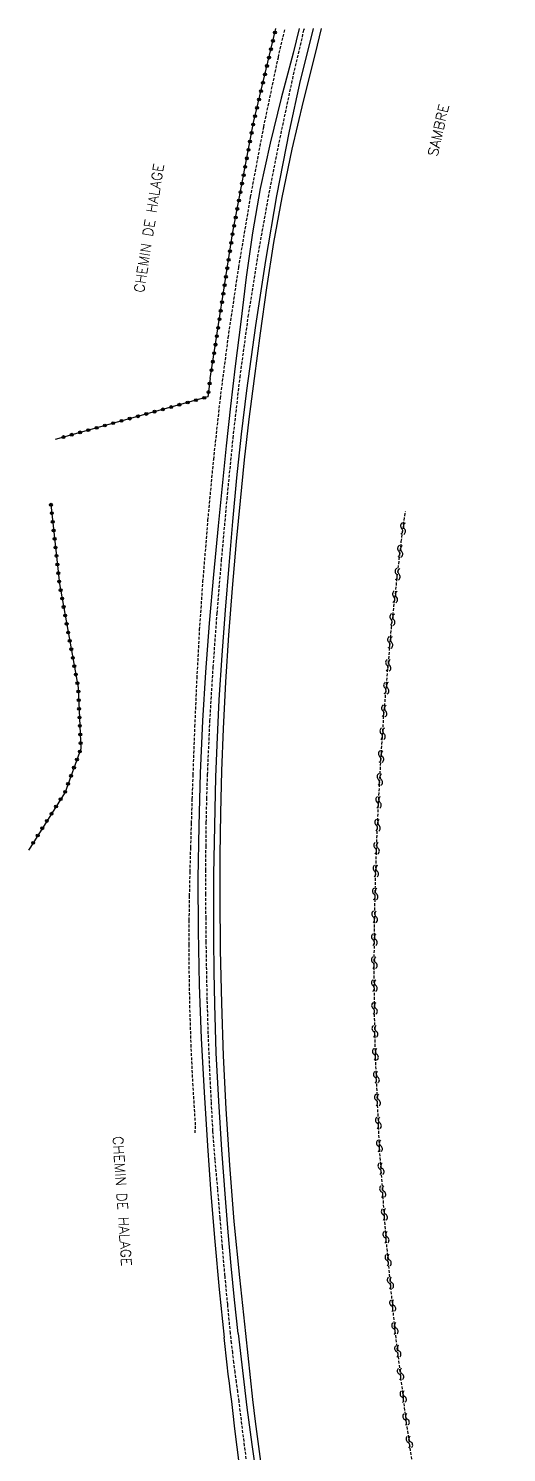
# Model space of a CAD drawing. Header units: millimetres. Extents: x 163000 to 164000, y 124000 to 125000.
# Drawn here: x 163216.4 to 163299.8, y 124751.4 to 125000 of the extents above; entities that cross this region are included whole.
import ezdxf
from ezdxf.enums import TextEntityAlignment as Align

# ---------------------------------------------------------------- set-up
doc = ezdxf.new("R2010")
doc.units = ezdxf.units.MM
doc.linetypes.add('DASHED', pattern=[0.75, 0.5, -0.25])
doc.layers.get('0').update_dxf_attribs({"linetype": 'CONTINUOUS'})
for name, color, linetype in [('W0001', 6, 'DASHED'), ('W0008', 7, 'CONTINUOUS'), ('W0112', 1, 'DASHED'), ('W0323', 7, 'CONTINUOUS'), ('W0500', 5, 'DASHED'), ('W0510', 5, 'CONTINUOUS'), ('W0985', 4, 'CONTINUOUS'), ('W0989', 7, 'CONTINUOUS')]:
    doc.layers.add(name, color=color, linetype=linetype)
doc.styles.get("Standard").update_dxf_attribs({"font": 'romans.shx', "width": 0.85})

# ---------------------------------------------------------------- blocks, each defined once
blk = doc.blocks.new('t323o')
at = {"color": 0, "linetype": 'Continuous'}
for radius in [0.25, 0.15]:
    blk.add_circle((0, 0), radius, dxfattribs=at)
blk = doc.blocks.new('t500o')
at = {"color": 0, "linetype": 'Continuous'}
for centre, start, end in [((-0.5, 0.625), 216.8699, 323.1301), ((0.5, -0.125), 36.8699, 143.1301), ((0.5, -0.625), 36.8699, 143.1301), ((-0.5, 0.125), 216.8699, 323.1301)]:
    blk.add_arc(centre, 0.625, start, end, dxfattribs=at)

msp = doc.modelspace()

# ---------------------------------------------------------------- linework, layer by layer
at = {"layer": 'W0001'}
msp.add_lwpolyline([(163254.85, 124746.55), (163254.09, 124752.57), (163253.34, 124758.59), (163253.12, 124760.29), (163252.9, 124761.99), (163252.67, 124763.69), (163252.44, 124765.39), (163252.22, 124767.09), (163252.01, 124768.79), (163251.81, 124770.5), (163251.63, 124772.21), (163251.14, 124777.23), (163250.67, 124782.26), (163250.23, 124787.3), (163249.82, 124792.33), (163249.4, 124797.4), (163248.96, 124802.48), (163248.57, 124807.55), (163248.29, 124812.64), (163248, 124818.56), (163247.76, 124824.48), (163247.58, 124830.41), (163247.46, 124836.33), (163247.4, 124840.51), (163247.36, 124844.68), (163247.33, 124848.85), (163247.33, 124853.03), (163247.36, 124857.2), (163247.41, 124861.38), (163247.5, 124865.55), (163247.63, 124869.72), (163248.04, 124879.11), (163248.61, 124888.49), (163249.3, 124897.86), (163250.08, 124907.22), (163251.04, 124917.86), (163252.09, 124928.49), (163253.3, 124939.11), (163254.74, 124949.71), (163256.39, 124960.13), (163258.25, 124970.52), (163260.29, 124980.88), (163262.48, 124991.2), (163264.44, 124999.68), (163264.52, 125000)], dxfattribs=at)
at = {"layer": 'W0008'}
for points in [[(163263.64, 125000), (163262.54, 124995.7), (163260.48, 124987.86), (163258.53, 124979.99), (163256.83, 124972.07), (163255.49, 124964.34), (163254.39, 124956.58), (163253.41, 124948.8), (163252.46, 124941.03), (163251.63, 124934.08), (163250.86, 124927.11), (163250.15, 124920.15), (163249.48, 124913.18), (163248.68, 124904.68), (163247.92, 124896.17), (163247.25, 124887.65), (163246.74, 124879.12), (163246.34, 124869.96), (163246.08, 124860.79), (163245.95, 124851.62), (163245.98, 124842.45), (163246.18, 124833.06), (163246.54, 124823.68), (163247.02, 124814.31), (163247.6, 124804.95), (163248.19, 124796.57), (163248.87, 124788.2), (163249.65, 124779.83), (163250.51, 124771.48)], [(163252.99, 124772.16), (163252.34, 124778.06), (163251.75, 124783.96), (163251.22, 124789.86), (163250.75, 124795.77), (163250.14, 124804.24), (163249.59, 124812.7), (163249.15, 124821.18), (163248.87, 124829.66), (163248.77, 124835.32), (163248.71, 124840.98), (163248.7, 124846.64), (163248.74, 124852.3), (163248.82, 124857.96), (163248.94, 124863.62), (163249.1, 124869.27), (163249.3, 124874.93), (163249.66, 124882.77), (163250.15, 124890.61), (163250.73, 124898.44), (163251.37, 124906.26), (163252.02, 124913.9), (163252.73, 124921.54), (163253.53, 124929.16), (163254.46, 124936.77), (163256.05, 124948.15), (163257.79, 124959.5), (163259.74, 124970.81), (163261.91, 124982.09), (163263.86, 124990.94), (163266.03, 124999.73), (163266.1, 125000)], [(163253.19, 124749.11), (163252.8, 124752.3), (163252.41, 124755.5), (163252.04, 124758.7), (163251.85, 124760.3), (163251.65, 124761.89), (163251.45, 124763.49), (163251.25, 124765.09), (163251.05, 124766.68), (163250.86, 124768.28), (163250.68, 124769.88), (163250.51, 124771.48)], [(163252.99, 124772.16), (163253.71, 124765.7), (163254.49, 124759.24), (163255.33, 124752.78), (163256.26, 124746.34), (163257.15, 124740.6), (163258.11, 124734.86), (163259.12, 124729.13), (163260.16, 124723.41), (163261.08, 124718.4), (163262.02, 124713.4), (163263, 124708.4), (163264.04, 124703.42), (163265.18, 124698.27), (163266.37, 124693.12), (163267.61, 124687.99), (163268.89, 124682.87), (163269.66, 124679.9), (163270.44, 124676.93), (163271.25, 124673.96), (163272.06, 124671)]]:
    msp.add_lwpolyline(points, dxfattribs=at)
at = {"layer": 'W0112'}
for points in [[(163245.53, 124808.58), (163245.1, 124815.38), (163244.77, 124822.19), (163244.55, 124829), (163244.43, 124835.81), (163244.41, 124840.05), (163244.43, 124844.29), (163244.49, 124848.52), (163244.58, 124852.76), (163244.7, 124856.99), (163244.83, 124861.23), (163244.97, 124865.46), (163245.12, 124869.69), (163245.43, 124878.13), (163245.8, 124886.57), (163246.25, 124895.01), (163246.83, 124903.43), (163247.7, 124914.1), (163248.7, 124924.76), (163249.86, 124935.41), (163251.24, 124946.02), (163253.08, 124958.31), (163255.14, 124970.57), (163257.43, 124982.78), (163259.98, 124994.95), (163260.81, 124998.55), (163261.17, 125000)], [(163245.46, 124807.17), (163245.53, 124808.58)]]:
    msp.add_lwpolyline(points, dxfattribs=at)
at = {"layer": 'W0323'}
for points in [[(163248.09, 124938.87), (163252, 124964.12), (163255.65, 124983.59), (163259.56, 125000)], [(163248.09, 124938.87), (163247.69, 124935.7), (163221.04, 124928.27)], [(163220.29, 124916.91), (163221.78, 124903.07), (163225.05, 124884.92), (163225.52, 124874.25), (163222.77, 124866.69), (163216.6, 124856.9), (163216.38, 124856.57)]]:
    msp.add_lwpolyline(points, dxfattribs=at)
at = {"layer": 'W0500'}
msp.add_lwpolyline([(163299.79, 124671), (163298.37, 124675.98), (163297.01, 124680.98), (163295.71, 124686), (163294.47, 124691.03), (163290.78, 124707.46), (163287.53, 124723.98), (163284.69, 124740.57), (163282.26, 124757.23), (163280.32, 124773.04), (163278.77, 124788.9), (163277.63, 124804.8), (163276.93, 124820.72), (163276.76, 124828.16), (163276.71, 124835.6), (163276.76, 124843.04), (163276.91, 124850.47), (163277.16, 124857.91), (163277.49, 124865.34), (163277.91, 124872.76), (163278.4, 124880.18), (163279.72, 124895.32), (163281.44, 124910.41), (163282.14, 124915.67)], dxfattribs=at)
at = {"layer": 'W0510'}
for points in [[(163267.47, 125000), (163266.39, 124995.65), (163264.31, 124987.31), (163262.34, 124978.94), (163260.57, 124970.52), (163259.15, 124962.64), (163257.92, 124954.74), (163256.8, 124946.82), (163255.74, 124938.89), (163254.85, 124931.79), (163254.04, 124924.68), (163253.3, 124917.56), (163252.62, 124910.43), (163251.92, 124902.27), (163251.3, 124894.09), (163250.76, 124885.91), (163250.34, 124877.73), (163250.06, 124870.38), (163249.87, 124863.03), (163249.78, 124855.67), (163249.77, 124848.32), (163249.85, 124839.08), (163250.04, 124829.85), (163250.34, 124820.62), (163250.8, 124811.39), (163251.45, 124801.56), (163252.24, 124791.74), (163253.18, 124781.93), (163254.27, 124772.14)], [(163254.27, 124772.14), (163254.66, 124768.3), (163255.05, 124764.46), (163255.46, 124760.62), (163255.92, 124756.79), (163256.49, 124752.42), (163257.08, 124748.05)]]:
    msp.add_lwpolyline(points, dxfattribs=at)

# ---------------------------------------------------------------- block references
at = {"layer": 'W0323'}
for p, rotation in [((163259.04, 124997.83), 76.61178447288822), ((163259.39, 124999.29), 76.61178447288822), ((163258.35, 124994.91), 76.61178447288822), ((163258.69, 124996.37), 76.61178447288822), ((163258, 124993.45), 76.61178447288822), ((163257.3, 124990.53), 76.61178447288822), ((163257.65, 124991.99), 76.61178447288822), ((163256.61, 124987.61), 76.61178447288822), ((163256.96, 124989.07), 76.61178447288822), ((163256.26, 124986.15), 76.61178447288822), ((163255.59, 124983.23), 79.3746597551732), ((163255.91, 124984.69), 76.61178447288822), ((163255.03, 124980.28), 79.3746597551732), ((163255.31, 124981.76), 79.3746597551732), ((163254.76, 124978.81), 79.3746597551732), ((163254.2, 124975.86), 79.3746597551732), ((163254.48, 124977.33), 79.3746597551732), ((163253.65, 124972.91), 79.3746597551732), ((163253.93, 124974.39), 79.3746597551732), ((163253.1, 124969.96), 79.3746597551732), ((163253.37, 124971.44), 79.3746597551732), ((163252.82, 124968.49), 79.3746597551732), ((163252.27, 124965.54), 79.3746597551732), ((163252.54, 124967.01), 79.3746597551732), ((163251.76, 124962.58), 81.19741977854828), ((163251.99, 124964.07), 81.19741977854828), ((163251.53, 124961.1), 81.19741977854828), ((163251.07, 124958.14), 81.19741977854828), ((163251.3, 124959.62), 81.19741977854828), ((163250.61, 124955.17), 81.19741977854828), ((163250.84, 124956.65), 81.19741977854828), ((163250.38, 124953.69), 81.19741977854828), ((163249.93, 124950.72), 81.19741977854828), ((163250.15, 124952.21), 81.19741977854828), ((163249.47, 124947.76), 81.19741977854828), ((163249.7, 124949.24), 81.19741977854828), ((163249.24, 124946.28), 81.19741977854828), ((163248.78, 124943.31), 81.19741977854828), ((163249.01, 124944.8), 81.19741977854828), ((163248.32, 124940.35), 81.19741977854828), ((163248.55, 124941.83), 81.19741977854828), ((163247.98, 124938.01), 262.8794327718882), ((163245.6, 124935.11), 195.5636065681083), ((163247.05, 124935.52), 195.5636065681083), ((163247.8, 124936.52), 262.8794327718882), ((163236.93, 124932.7), 195.5636065681083), ((163238.38, 124933.1), 195.5636065681083), ((163239.82, 124933.5), 195.5636065681083), ((163241.27, 124933.91), 195.5636065681083), ((163242.71, 124934.31), 195.5636065681083), ((163244.16, 124934.71), 195.5636065681083), ((163228.26, 124930.28), 195.5636065681083), ((163229.71, 124930.69), 195.5636065681083), ((163231.15, 124931.09), 195.5636065681083), ((163232.6, 124931.49), 195.5636065681083), ((163234.04, 124931.89), 195.5636065681083), ((163235.49, 124932.3), 195.5636065681083), ((163222.48, 124928.67), 195.5636065681083), ((163223.93, 124929.08), 195.5636065681083), ((163225.37, 124929.48), 195.5636065681083), ((163226.82, 124929.88), 195.5636065681083), ((163220.29, 124916.86), 276.157329426227), ((163220.45, 124915.36), 276.157329426227), ((163220.61, 124913.87), 276.157329426227), ((163220.77, 124912.38), 276.157329426227), ((163220.93, 124910.89), 276.157329426227), ((163221.1, 124909.4), 276.157329426227), ((163221.26, 124907.91), 276.157329426227), ((163221.42, 124906.42), 276.157329426227), ((163221.58, 124904.92), 276.157329426227), ((163221.74, 124903.43), 276.157329426227), ((163221.98, 124901.95), 280.2147994790151), ((163222.25, 124900.48), 280.2147994790151), ((163222.51, 124899), 280.2147994790151), ((163222.78, 124897.52), 280.2147994790151), ((163223.04, 124896.05), 280.2147994790151), ((163223.31, 124894.57), 280.2147994790151), ((163223.58, 124893.1), 280.2147994790151), ((163223.84, 124891.62), 280.2147994790151), ((163224.11, 124890.14), 280.2147994790151), ((163224.37, 124888.67), 280.2147994790151), ((163224.64, 124887.19), 280.2147994790151), ((163224.91, 124885.71), 280.2147994790151), ((163225.08, 124884.23), 272.5314732473624), ((163225.15, 124882.73), 272.5314732473624), ((163225.21, 124881.23), 272.5314732473624), ((163225.28, 124879.73), 272.5314732473624), ((163225.34, 124878.23), 272.5314732473624), ((163225.41, 124876.74), 272.5314732473624), ((163225.35, 124873.77), 249.9931680152136), ((163225.48, 124875.24), 272.5314732473624), ((163224.32, 124870.95), 249.9931680152136), ((163224.83, 124872.36), 249.9931680152136), ((163223.29, 124868.13), 249.9931680152136), ((163223.81, 124869.54), 249.9931680152136), ((163221.99, 124865.45), 237.7820768639558), ((163222.78, 124866.72), 249.9931680152136), ((163221.19, 124864.18), 237.7820768639558), ((163219.59, 124861.64), 237.7820768639558), ((163220.39, 124862.91), 237.7820768639558), ((163217.99, 124859.1), 237.7820768639558), ((163218.79, 124860.37), 237.7820768639558), ((163217.19, 124857.83), 237.7820768639558)]:
    msp.add_blockref('t323o', p, dxfattribs=dict(at, rotation=rotation))
at = {"layer": 'W0500'}
for p, rotation in [((163281.74, 124912.69), 82.39791891424952), ((163281.24, 124908.72), 83.51344560586105), ((163280.79, 124904.75), 83.51344560586105), ((163280.34, 124900.77), 83.51344560586105), ((163279.89, 124896.8), 83.51344560586105), ((163279.5, 124892.82), 85.02689027172875), ((163279.16, 124888.83), 85.02689027172875), ((163278.81, 124884.85), 85.02689027172875), ((163278.46, 124880.86), 85.02689027172875), ((163278.18, 124876.87), 86.17025600279402), ((163277.91, 124872.88), 86.17025600279402), ((163277.69, 124868.89), 86.78853947519764), ((163277.47, 124864.89), 87.4303976422248), ((163277.29, 124860.9), 87.4303976422248), ((163277.12, 124856.9), 88.09582986983331), ((163276.99, 124852.9), 88.09582986983331), ((163276.88, 124848.9), 88.82367126557106), ((163276.79, 124844.91), 88.82367126557106), ((163276.74, 124840.91), 89.61391125501314), ((163276.72, 124836.91), 89.61391125501314), ((163276.73, 124832.91), 90.42769876195032), ((163276.76, 124828.91), 90.42769876195032), ((163276.83, 124824.91), 91.2650329861888), ((163276.92, 124820.91), 91.2650329861888), ((163277.09, 124816.91), 92.51430089894002), ((163277.27, 124812.92), 92.51430089894002), ((163277.44, 124808.92), 92.51430089894002), ((163277.62, 124804.92), 92.51430089894002), ((163277.9, 124800.93), 94.11689176576951), ((163278.19, 124796.94), 94.11689176576951), ((163278.48, 124792.95), 94.11689176576951), ((163278.76, 124788.96), 94.11689176576951), ((163279.15, 124784.98), 95.60150637325575), ((163279.54, 124781), 95.60150637325575), ((163279.93, 124777.02), 95.60150637325575), ((163280.33, 124773.04), 96.968108021865), ((163280.81, 124769.07), 96.968108021865), ((163281.3, 124765.1), 96.968108021865), ((163281.78, 124761.13), 96.968108021865), ((163282.27, 124757.16), 98.3089270462328), ((163282.85, 124753.2), 98.3089270462328)]:
    msp.add_blockref('t500o', p, dxfattribs=dict(at, rotation=rotation))

# ---------------------------------------------------------------- texts
at = {"layer": 'W0985'}
msp.add_text('SAMBRE', height=1.75, rotation=77.3001, dxfattribs=at).set_placement((163287.89, 124982.26), align=Align.MIDDLE_CENTER)
at = {"layer": 'W0989'}
for rotation, p in [(81.158, (163236.5, 124953.78)), (273.9547, (163231.08, 124806.56))]:
    msp.add_text('CHEMIN DE HALAGE', height=1.75, rotation=rotation, dxfattribs=at).set_placement(p)

doc.saveas('drawing.dxf')
